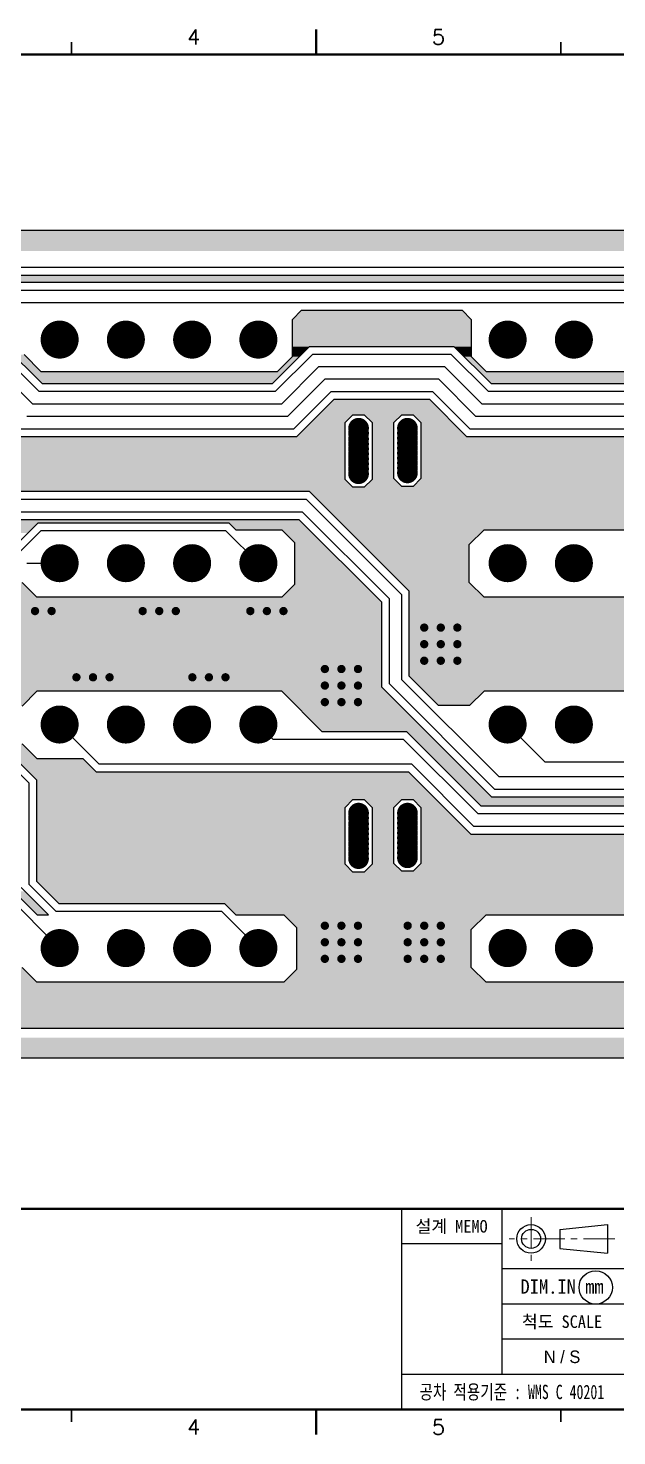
# Model space of a CAD drawing. Extents: x 295 to 953, y 10 to 290.
# Drawn here: x 629.6 to 746.9, y 9.8 to 290.2 of the extents above; entities that cross this region are included whole.
import ezdxf
from ezdxf.enums import TextEntityAlignment as Align

# ---------------------------------------------------------------- set-up
doc = ezdxf.new("R2010")
doc.units = 0
doc.header["$LTSCALE"] = 5
doc.header["$MEASUREMENT"] = 0
doc.linetypes.add('CENTER', pattern=[2, 1.25, -0.25, 0.25, -0.25])
doc.layers.get('0').update_dxf_attribs({"linetype": 'CONTINUOUS', "lineweight": 25})
doc.layers.add('2', color=2, linetype='CENTER', lineweight=13)
for name, color, linetype in [('L4-BOTTOM_GBR', 7, 'CONTINUOUS'), ('SHEET', 3, 'CONTINUOUS'), ('문자', 4, 'CONTINUOUS'), ('테두리', 3, 'CONTINUOUS')]:
    doc.layers.add(name, color=color, linetype=linetype)
doc.styles.get("Standard").update_dxf_attribs({"font": 'simplex.shx'})
doc.styles.add('굴림', font='')
doc.styles.add('굴림체', font='')
doc.styles.get('굴림').set_extended_font_data('Gulim')
doc.styles.get('굴림체').set_extended_font_data('GulimChe')

# ---------------------------------------------------------------- blocks, each defined once
blk = doc.blocks.new('C')
at = {"layer": '2'}
for p, q in [((252.83, 53.35), (252.83, 44.65)), ((269.53, 49), (248.48, 49))]:
    blk.add_line(p, q, dxfattribs=at)
at = {"layer": 'SHEET'}
for p, q in [((227, 55), (227, 15)), ((247, 55), (247, 22)), ((247, 48), (227, 48)), ((333, 43), (247, 43)), ((333, 36), (247, 36)), ((311, 29), (247, 29)), ((311, 22), (227, 22))]:
    blk.add_line(p, q, dxfattribs=at)
at = {"layer": 'SHEET', "color": 4}
for p, q in [((258.53, 50.9), (268.03, 51.85)), ((258.53, 50.9), (258.53, 47.1)), ((268.03, 51.85), (268.03, 46.15)), ((258.53, 47.1), (268.03, 46.15))]:
    blk.add_line(p, q, dxfattribs=at)
for radius in [2.85, 1.9]:
    blk.add_circle((252.83, 49), radius, dxfattribs=at)
at = {"layer": 'SHEET'}
blk.add_circle((265.7, 39.32), 3.32, dxfattribs=at)
at = {"layer": '테두리'}
for points, const_width in [([(210, 290), (210, 285)], 0.5), ([(161.25, 287.5), (161.25, 285)], 0.3), ([(258.75, 287.5), (258.75, 285)], 0.3), ([(15, 285), (15, 15), (405, 15), (405, 285), (15, 285)], 0.5), ([(15, 55), (405, 55)], 0.5), ([(161.25, 12.5), (161.25, 15)], 0.3), ([(210, 10), (210, 15)], 0.5), ([(258.75, 12.5), (258.75, 15)], 0.3)]:
    blk.add_lwpolyline(points, dxfattribs=dict(at, const_width=const_width))
at = {"layer": '문자'}
for s, p in [('4', (185.62, 288.5)), ('5', (234.38, 288.5)), ('4', (185.62, 11.5)), ('5', (234.38, 11.5))]:
    blk.add_text(s, height=3, dxfattribs=at).set_placement(p, align=Align.MIDDLE)
at = {"layer": '문자', "style": '굴림체'}
for s, height, p in [('설계 MEMO', 2.5, (237, 51.5)), ('DIM.IN mm', 2.85, (259, 39.5)), ('척도 SCALE', 2.5, (259, 32.5))]:
    blk.add_text(s, height=height, dxfattribs=at).set_placement(p, align=Align.MIDDLE_CENTER)
at = {"layer": '문자', "style": '굴림체', "width": 0.75}
blk.add_text('공차 적용기준 : WMS C 40201', height=2.85, dxfattribs=at).set_placement((249, 18.5), align=Align.MIDDLE_CENTER)

msp = doc.modelspace()

# ---------------------------------------------------------------- linework, layer by layer
for points, const_width in [([(637.76, 228.19, -1), (633.97, 228.19, -1)], 3.79), ([(650.96, 228.19, -1), (647.17, 228.19, -1)], 3.79), ([(664.16, 228.19, -1), (660.37, 228.19, -1)], 3.79), ([(677.36, 228.19, -1), (673.57, 228.19, -1)], 3.79), ([(727.03, 228.19, -1), (723.24, 228.19, -1)], 3.79), ([(740.23, 228.19, -1), (736.44, 228.19, -1)], 3.79), ([(696.46, 210.53, -1), (694.4, 210.53, -1)], 2.06), ([(696.46, 209.54, -1), (694.4, 209.54, -1)], 2.06), ([(696.46, 208.39, -1), (694.4, 208.39, -1)], 2.06), ([(706.2, 210.53, -1), (704.14, 210.53, -1)], 2.06), ([(706.2, 209.54, -1), (704.14, 209.54, -1)], 2.06), ([(706.2, 208.55, -1), (704.14, 208.55, -1)], 2.06), ([(696.46, 207.4, -1), (694.4, 207.4, -1)], 2.06), ([(696.46, 206.41, -1), (694.4, 206.41, -1)], 2.06), ([(706.2, 207.56, -1), (704.14, 207.56, -1)], 2.06), ([(706.2, 206.57, -1), (704.14, 206.57, -1)], 2.06), ([(706.2, 205.58, -1), (704.14, 205.58, -1)], 2.06), ([(696.46, 205.42, -1), (694.4, 205.42, -1)], 2.06), ([(696.46, 204.43, -1), (694.4, 204.43, -1)], 2.06), ([(696.46, 203.44, -1), (694.4, 203.44, -1)], 2.06), ([(706.2, 204.59, -1), (704.14, 204.59, -1)], 2.06), ([(706.2, 203.6, -1), (704.14, 203.6, -1)], 2.06), ([(696.46, 202.45, -1), (694.4, 202.45, -1)], 2.06), ([(696.46, 201.46, -1), (694.4, 201.46, -1)], 2.06), ([(706.2, 202.61, -1), (704.14, 202.61, -1)], 2.06), ([(706.2, 201.62, -1), (704.14, 201.62, -1)], 2.06), ([(637.76, 183.64, -1), (633.97, 183.64, -1)], 3.79), ([(650.96, 183.64, -1), (647.17, 183.64, -1)], 3.79), ([(664.16, 183.64, -1), (660.37, 183.64, -1)], 3.79), ([(677.36, 183.64, -1), (673.57, 183.64, -1)], 3.79), ([(727.03, 183.64, -1), (723.24, 183.64, -1)], 3.79), ([(740.23, 183.64, -1), (736.44, 183.64, -1)], 3.79), ([(631.38, 174.1, -1), (630.55, 174.1, -1)], 0.825), ([(634.68, 174.1, -1), (633.85, 174.1, -1)], 0.825), ([(652.83, 174.1, -1), (652, 174.1, -1)], 0.825), ([(656.13, 174.1, -1), (655.3, 174.1, -1)], 0.825), ([(659.43, 174.1, -1), (658.6, 174.1, -1)], 0.825), ([(674.28, 174.1, -1), (673.45, 174.1, -1)], 0.825), ([(677.58, 174.1, -1), (676.75, 174.1, -1)], 0.825), ([(680.88, 174.1, -1), (680.05, 174.1, -1)], 0.825), ([(708.93, 170.8, -1), (708.1, 170.8, -1)], 0.825), ([(712.23, 170.8, -1), (711.4, 170.8, -1)], 0.825), ([(715.53, 170.8, -1), (714.7, 170.8, -1)], 0.825), ([(708.93, 167.5, -1), (708.1, 167.5, -1)], 0.825), ([(712.23, 167.5, -1), (711.4, 167.5, -1)], 0.825), ([(715.53, 167.5, -1), (714.7, 167.5, -1)], 0.825), ([(689.13, 162.55, -1), (688.3, 162.55, -1)], 0.825), ([(692.43, 162.55, -1), (691.6, 162.55, -1)], 0.825), ([(695.73, 162.55, -1), (694.9, 162.55, -1)], 0.825), ([(708.93, 164.2, -1), (708.1, 164.2, -1)], 0.825), ([(712.23, 164.2, -1), (711.4, 164.2, -1)], 0.825), ([(715.53, 164.2, -1), (714.7, 164.2, -1)], 0.825), ([(639.63, 160.9, -1), (638.8, 160.9, -1)], 0.825), ([(642.93, 160.9, -1), (642.1, 160.9, -1)], 0.825), ([(646.23, 160.9, -1), (645.4, 160.9, -1)], 0.825), ([(662.73, 160.9, -1), (661.9, 160.9, -1)], 0.825), ([(666.03, 160.9, -1), (665.2, 160.9, -1)], 0.825), ([(669.33, 160.9, -1), (668.5, 160.9, -1)], 0.825), ([(689.13, 159.25, -1), (688.3, 159.25, -1)], 0.825), ([(692.43, 159.25, -1), (691.6, 159.25, -1)], 0.825), ([(695.73, 159.25, -1), (694.9, 159.25, -1)], 0.825), ([(637.76, 151.49, -1), (633.97, 151.49, -1)], 3.79), ([(650.96, 151.49, -1), (647.17, 151.49, -1)], 3.79), ([(664.16, 151.49, -1), (660.37, 151.49, -1)], 3.79), ([(677.36, 151.49, -1), (673.57, 151.49, -1)], 3.79), ([(689.13, 155.95, -1), (688.3, 155.95, -1)], 0.825), ([(692.43, 155.95, -1), (691.6, 155.95, -1)], 0.825), ([(695.73, 155.95, -1), (694.9, 155.95, -1)], 0.825), ([(727.03, 151.49, -1), (723.24, 151.49, -1)], 3.79), ([(740.23, 151.49, -1), (736.44, 151.49, -1)], 3.79), ([(696.46, 133.84, -1), (694.4, 133.84, -1)], 2.06), ([(696.46, 132.85, -1), (694.4, 132.85, -1)], 2.06), ([(706.2, 133.84, -1), (704.14, 133.84, -1)], 2.06), ([(706.2, 132.85, -1), (704.14, 132.85, -1)], 2.06), ([(696.46, 131.69, -1), (694.4, 131.69, -1)], 2.06), ([(696.46, 130.7, -1), (694.4, 130.7, -1)], 2.06), ([(706.2, 131.86, -1), (704.14, 131.86, -1)], 2.06), ([(706.2, 130.87, -1), (704.14, 130.87, -1)], 2.06), ([(706.2, 129.88, -1), (704.14, 129.88, -1)], 2.06), ([(696.46, 129.71, -1), (694.4, 129.71, -1)], 2.06), ([(696.46, 128.72, -1), (694.4, 128.72, -1)], 2.06), ([(696.46, 127.73, -1), (694.4, 127.73, -1)], 2.06), ([(706.2, 128.89, -1), (704.14, 128.89, -1)], 2.06), ([(706.2, 127.9, -1), (704.14, 127.9, -1)], 2.06), ([(696.46, 126.74, -1), (694.4, 126.74, -1)], 2.06), ([(696.46, 125.75, -1), (694.4, 125.75, -1)], 2.06), ([(696.46, 124.76, -1), (694.4, 124.76, -1)], 2.06), ([(706.2, 126.91, -1), (704.14, 126.91, -1)], 2.06), ([(706.2, 125.92, -1), (704.14, 125.92, -1)], 2.06), ([(706.2, 124.93, -1), (704.14, 124.93, -1)], 2.06), ([(689.13, 111.4, -1), (688.3, 111.4, -1)], 0.825), ([(692.43, 111.4, -1), (691.6, 111.4, -1)], 0.825), ([(695.73, 111.4, -1), (694.9, 111.4, -1)], 0.825), ([(705.63, 111.4, -1), (704.8, 111.4, -1)], 0.825), ([(708.93, 111.4, -1), (708.1, 111.4, -1)], 0.825), ([(712.23, 111.4, -1), (711.4, 111.4, -1)], 0.825), ([(637.76, 106.94, -1), (633.97, 106.94, -1)], 3.79), ([(650.96, 106.94, -1), (647.17, 106.94, -1)], 3.79), ([(664.16, 106.94, -1), (660.37, 106.94, -1)], 3.79), ([(677.36, 106.94, -1), (673.57, 106.94, -1)], 3.79), ([(727.03, 106.94, -1), (723.24, 106.94, -1)], 3.79), ([(740.23, 106.94, -1), (736.44, 106.94, -1)], 3.79), ([(689.13, 108.1, -1), (688.3, 108.1, -1)], 0.825), ([(692.43, 108.1, -1), (691.6, 108.1, -1)], 0.825), ([(695.73, 108.1, -1), (694.9, 108.1, -1)], 0.825), ([(705.63, 108.1, -1), (704.8, 108.1, -1)], 0.825), ([(708.93, 108.1, -1), (708.1, 108.1, -1)], 0.825), ([(712.23, 108.1, -1), (711.4, 108.1, -1)], 0.825), ([(689.13, 104.8, -1), (688.3, 104.8, -1)], 0.825), ([(692.43, 104.8, -1), (691.6, 104.8, -1)], 0.825), ([(695.73, 104.8, -1), (694.9, 104.8, -1)], 0.825), ([(705.63, 104.8, -1), (704.8, 104.8, -1)], 0.825), ([(708.93, 104.8, -1), (708.1, 104.8, -1)], 0.825), ([(712.23, 104.8, -1), (711.4, 104.8, -1)], 0.825)]:
    msp.add_lwpolyline(points, format="xyb", close=True, dxfattribs=dict(const_width=const_width))
at = {"layer": 'L4-BOTTOM_GBR'}
for p, q in [((508.87, 250), (868.57, 250)), ((841.34, 242.57), (526.19, 242.57)), ((526.82, 241.05), (840.71, 241.05)), ((831.04, 239.56), (611.77, 239.56)), ((612.4, 238.04), (830.41, 238.04)), ((613.64, 235.56), (813.71, 235.56)), ((682.24, 232.21), (684.07, 234.04)), ((684.07, 234.04), (716.06, 234.04)), ((716.06, 234.04), (717.88, 232.21)), ((682.24, 224.79), (682.24, 232.21)), ((717.88, 232.21), (717.88, 224.79)), ((624.37, 225.25), (631.79, 217.82)), ((632.42, 219.35), (625, 226.78)), ((628.78, 225.2), (632.15, 221.83)), ((685.61, 226.78), (678.19, 219.35)), ((678.82, 217.82), (686.24, 225.25)), ((679.28, 221.83), (682.24, 224.79)), ((714.51, 226.78), (685.61, 226.78)), ((713.88, 225.25), (686.24, 225.25)), ((713.88, 225.25), (721.3, 217.82)), ((721.94, 219.35), (714.51, 226.78)), ((717.88, 224.79), (720.84, 221.83)), ((623.13, 222.78), (630.55, 215.35)), ((632.15, 221.83), (679.28, 221.83)), ((680.05, 215.35), (687.48, 222.78)), ((712.64, 222.78), (687.48, 222.78)), ((712.64, 222.78), (720.07, 215.35)), ((720.84, 221.83), (768.38, 221.83)), ((678.19, 219.35), (632.42, 219.35)), ((681.29, 212.88), (688.72, 220.3)), ((711.4, 220.3), (688.72, 220.3)), ((711.4, 220.3), (718.83, 212.88)), ((768.94, 219.35), (721.94, 219.35)), ((678.82, 217.82), (631.79, 217.82)), ((689.95, 217.82), (682.53, 210.4)), ((683.16, 208.87), (690.59, 216.3)), ((689.95, 217.82), (710.17, 217.82)), ((690.59, 216.3), (709.54, 216.3)), ((709.54, 216.3), (716.96, 208.87)), ((717.59, 210.4), (710.17, 217.82)), ((769.57, 217.82), (721.3, 217.82)), ((680.05, 215.35), (630.55, 215.35)), ((692.75, 211.64), (694.32, 213.21)), ((694.32, 213.21), (696.54, 213.21)), ((696.54, 213.21), (698.11, 211.64)), ((702.49, 211.64), (704.06, 213.21)), ((704.06, 213.21), (706.28, 213.21)), ((706.28, 213.21), (707.85, 211.64)), ((770.8, 215.35), (720.07, 215.35)), ((628.08, 210.4), (682.53, 210.4)), ((681.29, 212.88), (629.32, 212.88)), ((692.75, 200.34), (692.75, 211.64)), ((698.11, 211.64), (698.11, 200.34)), ((702.49, 200.51), (702.49, 211.64)), ((707.85, 211.64), (707.85, 200.51)), ((717.59, 210.4), (773.28, 210.4)), ((772.04, 212.88), (718.83, 212.88)), ((627.45, 208.87), (683.16, 208.87)), ((716.96, 208.87), (773.91, 208.87)), ((694.32, 198.77), (692.75, 200.34)), ((698.11, 200.34), (696.54, 198.77)), ((704.06, 198.94), (702.49, 200.51)), ((707.85, 200.51), (706.28, 198.94)), ((685.64, 197.9), (624.97, 197.9)), ((625.6, 196.38), (685, 196.38)), ((703.98, 177.4), (685, 196.38)), ((705.51, 178.03), (685.64, 197.9)), ((696.54, 198.77), (694.32, 198.77)), ((706.28, 198.94), (704.06, 198.94)), ((626.84, 193.9), (684.18, 193.9)), ((701.5, 176.57), (684.18, 193.9)), ((619.61, 179.75), (631.57, 191.71)), ((627.47, 192.37), (683.55, 192.37)), ((631.57, 191.71), (669.55, 191.71)), ((669.55, 191.71), (670.95, 190.31)), ((683.55, 192.37), (699.98, 175.94)), ((632.2, 190.18), (620.24, 178.22)), ((632.2, 190.18), (668.92, 190.18)), ((675.46, 183.64), (668.92, 190.18)), ((670.95, 190.31), (680.11, 190.31)), ((680.11, 190.31), (682.65, 187.76)), ((717.47, 187.35), (720.43, 190.31)), ((720.43, 190.31), (769.21, 190.31)), ((682.65, 187.76), (682.65, 179.41)), ((717.47, 179.82), (717.47, 187.35)), ((629.32, 183.64), (635.86, 183.64)), ((631.33, 176.86), (628.37, 179.82)), ((720.43, 176.86), (717.47, 179.82)), ((680.11, 176.86), (631.33, 176.86)), ((682.65, 179.41), (680.11, 176.86)), ((703.98, 177.4), (703.98, 160.49)), ((705.51, 161.12), (705.51, 178.03)), ((769.21, 176.86), (720.43, 176.86)), ((699.98, 175.94), (699.98, 159.03)), ((701.5, 176.57), (701.5, 159.66)), ((723.37, 141.1), (703.98, 160.49)), ((711.38, 155.25), (705.51, 161.12)), ((613.45, 158.3), (631.26, 140.49)), ((631.33, 158.14), (628.37, 155.18)), ((680.11, 158.14), (631.33, 158.14)), ((688.19, 150.05), (680.11, 158.14)), ((699.98, 159.03), (721.91, 137.1)), ((722.54, 138.62), (701.5, 159.66)), ((720.43, 158.14), (717.54, 155.25)), ((769.21, 158.14), (720.43, 158.14)), ((629.73, 139.86), (612.82, 156.78)), ((717.54, 155.25), (711.38, 155.25)), ((635.86, 151.49), (643.75, 143.6)), ((675.46, 151.49), (678.43, 148.53)), ((725.13, 151.49), (732.64, 143.99)), ((705.02, 150.05), (688.19, 150.05)), ((719.87, 135.2), (705.02, 150.05)), ((628.37, 147.65), (631.33, 144.69)), ((704.39, 148.53), (678.43, 148.53)), ((704.39, 148.53), (719.24, 133.68)), ((631.33, 144.69), (640.51, 144.69)), ((640.51, 144.69), (643.12, 142.07)), ((706.02, 143.6), (643.75, 143.6)), ((706.02, 143.6), (718.42, 131.2)), ((767.5, 143.99), (732.64, 143.99)), ((631.26, 140.49), (631.26, 120.28)), ((643.12, 142.07), (705.39, 142.07)), ((705.39, 142.07), (717.79, 129.67)), ((723.37, 141.1), (768.74, 141.1)), ((629.73, 139.86), (629.73, 119.65)), ((722.54, 138.62), (769.57, 138.62)), ((692.75, 134.95), (694.32, 136.52)), ((692.75, 123.65), (692.75, 134.95)), ((694.32, 136.52), (696.54, 136.52)), ((696.54, 136.52), (698.11, 134.95)), ((698.11, 134.95), (698.11, 123.65)), ((702.49, 134.95), (704.06, 136.52)), ((702.49, 123.81), (702.49, 134.95)), ((704.06, 136.52), (706.28, 136.52)), ((706.28, 136.52), (707.85, 134.95)), ((707.85, 134.95), (707.85, 123.81)), ((769.46, 135.2), (719.87, 135.2)), ((721.91, 137.1), (770.2, 137.1)), ((770.1, 133.68), (719.24, 133.68)), ((717.79, 129.67), (771.55, 129.67)), ((770.92, 131.2), (718.42, 131.2)), ((694.32, 122.08), (692.75, 123.65)), ((698.11, 123.65), (696.54, 122.08)), ((704.06, 122.24), (702.49, 123.81)), ((707.85, 123.81), (706.28, 122.24)), ((696.54, 122.08), (694.32, 122.08)), ((706.28, 122.24), (704.06, 122.24)), ((626.72, 118.24), (631.38, 113.59)), ((633.64, 113.59), (628.2, 119.02)), ((635.09, 114.29), (629.73, 119.65)), ((631.26, 120.28), (635.72, 115.81)), ((635.86, 106.94), (625.19, 117.61)), ((635.72, 115.81), (668.75, 115.81)), ((668.75, 115.81), (670.98, 113.59)), ((631.38, 113.59), (633.64, 113.59)), ((635.09, 114.29), (668.12, 114.29)), ((675.46, 106.94), (668.12, 114.29)), ((670.98, 113.59), (680.52, 113.59)), ((680.52, 113.59), (683.07, 111.04)), ((717.88, 110.63), (720.84, 113.59)), ((720.84, 113.59), (769.62, 113.59)), ((683.07, 111.04), (683.07, 102.69)), ((717.88, 103.1), (717.88, 110.63)), ((631.33, 100.14), (628.37, 103.1)), ((683.07, 102.69), (680.52, 100.14)), ((720.84, 100.14), (717.88, 103.1)), ((680.52, 100.14), (631.33, 100.14)), ((769.62, 100.14), (720.84, 100.14)), ((853.67, 90.9), (517.99, 90.9)), ((868.57, 85), (508.87, 85))]:
    msp.add_line(p, q, dxfattribs=at)
for points in [[(868.4, 246.62), (868.4, 249.83), (505.73, 246.62), (508.95, 249.83)], [(868.4, 249.83), (868.4, 249.83), (508.95, 249.83), (868.4, 249.83)], [(868.4, 245.87), (868.4, 246.62), (505.73, 245.87), (505.73, 246.62)], [(868.4, 245.87), (868.4, 245.87), (856.19, 245.87), (505.73, 245.87)], [(842.2, 239.56), (840.71, 241.05), (525.34, 239.56), (526.82, 241.05)], [(840.71, 241.05), (840.71, 241.05), (592.25, 241.05), (840.71, 241.05)], [(842.2, 239.56), (842.2, 239.56), (831.04, 239.56), (611.77, 239.56)], [(717.88, 232.21), (716.06, 234.04), (682.24, 232.21), (684.07, 234.04)], [(716.06, 234.04), (716.06, 234.04), (684.07, 234.04), (716.06, 234.04)], [(717.88, 226.78), (717.88, 232.21), (682.24, 226.78), (682.24, 232.21)], [(632.15, 221.83), (628.78, 225.2), (629.95, 221.83), (626.58, 225.2)], [(680.66, 221.83), (683.62, 224.79), (679.28, 221.83), (682.24, 224.79)], [(683.62, 224.79), (685.61, 226.78), (682.24, 224.79), (682.24, 226.78)], [(717.88, 226.78), (717.88, 226.78), (714.51, 226.78), (685.61, 226.78)], [(717.88, 224.79), (717.88, 226.78), (716.5, 224.79), (714.51, 226.78)], [(720.84, 221.83), (717.88, 224.79), (719.46, 221.83), (716.5, 224.79)], [(678.19, 219.35), (680.66, 221.83), (632.42, 219.35), (629.95, 221.83)], [(768.94, 219.35), (771.41, 221.83), (721.94, 219.35), (719.46, 221.83)], [(712.62, 213.21), (709.54, 216.3), (687.5, 213.21), (690.59, 216.3)], [(709.54, 216.3), (709.54, 216.3), (704.06, 216.3), (709.54, 216.3)], [(692.75, 211.64), (694.32, 213.21), (685.93, 211.64), (687.5, 213.21)], [(704.06, 213.21), (704.06, 213.21), (696.54, 213.21), (694.32, 213.21)], [(702.49, 211.64), (704.06, 213.21), (698.11, 211.64), (696.54, 213.21)], [(712.62, 213.21), (712.62, 213.21), (706.28, 213.21), (704.06, 213.21)], [(714.19, 211.64), (712.62, 213.21), (707.85, 211.64), (706.28, 213.21)], [(692.75, 208.87), (692.75, 211.64), (683.16, 208.87), (685.93, 211.64)], [(702.49, 200.51), (702.49, 211.64), (698.11, 200.51), (698.11, 211.64)], [(716.96, 208.87), (714.19, 211.64), (707.85, 208.87), (707.85, 211.64)], [(692.75, 200.51), (692.75, 208.87), (618.58, 200.51), (618.58, 208.87)], [(782.02, 200.51), (782.02, 208.87), (707.85, 200.51), (707.85, 208.87)], [(782.02, 208.87), (782.02, 208.87), (720.43, 208.87), (773.91, 208.87)], [(694.15, 198.94), (692.75, 200.34), (617.01, 198.94), (618.42, 200.34)], [(692.75, 200.34), (692.75, 200.51), (618.42, 200.34), (618.58, 200.51)], [(704.06, 198.94), (702.65, 200.34), (696.7, 198.94), (698.11, 200.34)], [(702.65, 200.34), (702.49, 200.51), (698.11, 200.34), (698.11, 200.51)], [(783.42, 198.94), (782.02, 200.34), (706.28, 198.94), (707.68, 200.34)], [(782.02, 200.34), (782.02, 200.51), (707.68, 200.34), (707.85, 200.51)], [(694.32, 198.77), (694.15, 198.94), (601.44, 198.77), (601.27, 198.94)], [(817.03, 197.9), (816.16, 198.77), (602.31, 197.9), (601.44, 198.77)], [(817.03, 197.9), (817.03, 197.9), (685.64, 197.9), (624.97, 197.9)], [(824.62, 190.31), (817.03, 197.9), (693.23, 190.31), (685.64, 197.9)], [(783.59, 198.77), (783.42, 198.94), (696.54, 198.77), (696.7, 198.94)], [(630.17, 190.31), (631.57, 191.71), (625.41, 190.31), (626.81, 191.71)], [(684.21, 191.71), (683.55, 192.37), (626.81, 191.71), (627.47, 192.37)], [(683.55, 192.37), (683.55, 192.37), (631.57, 192.37), (683.55, 192.37)], [(684.21, 191.71), (684.21, 191.71), (669.55, 191.71), (631.57, 191.71)], [(685.61, 190.31), (684.21, 191.71), (670.95, 190.31), (669.55, 191.71)], [(629.51, 189.65), (630.17, 190.31), (602.72, 189.65), (602.06, 190.31)], [(685.61, 190.31), (685.61, 190.31), (680.11, 190.31), (670.95, 190.31)], [(688.16, 187.76), (685.61, 190.31), (682.65, 187.76), (680.11, 190.31)], [(717.47, 187.35), (720.43, 190.31), (696.19, 187.35), (693.23, 190.31)], [(824.62, 190.31), (824.62, 190.31), (769.21, 190.31), (720.43, 190.31)], [(696.51, 179.41), (688.16, 187.76), (682.65, 179.41), (682.65, 187.76)], [(717.47, 179.82), (717.47, 187.35), (703.71, 179.82), (696.19, 187.35)], [(631.33, 176.86), (628.37, 179.82), (624.7, 176.86), (627.66, 179.82)], [(719.26, 178.03), (717.47, 179.82), (705.51, 178.03), (703.71, 179.82)], [(699.98, 175.94), (699.06, 176.86), (623.78, 175.94), (624.7, 176.86)], [(699.06, 176.86), (696.51, 179.41), (680.11, 176.86), (682.65, 179.41)], [(720.43, 176.86), (719.26, 178.03), (705.51, 176.86), (705.51, 178.03)], [(848.92, 176.5), (849.28, 176.86), (705.51, 176.5), (705.51, 176.86)], [(699.98, 171.75), (699.98, 175.94), (619.59, 171.75), (623.78, 175.94)], [(848.92, 174.96), (848.92, 176.5), (705.51, 174.96), (705.51, 176.5)], [(849.43, 174.45), (848.92, 174.96), (705.51, 174.45), (705.51, 174.96)], [(844.72, 173.36), (845.81, 174.45), (705.51, 173.36), (705.51, 174.45)], [(699.98, 171.32), (699.98, 171.75), (567.76, 171.32), (568.19, 171.75)], [(699.98, 171.75), (699.98, 171.75), (568.19, 171.75), (619.59, 171.75)], [(699.98, 171.32), (699.98, 171.32), (577.09, 171.32), (575.55, 171.32)], [(699.98, 170.23), (699.98, 171.32), (578.18, 170.23), (577.09, 171.32)], [(844.72, 172.89), (844.72, 173.36), (705.51, 172.89), (705.51, 173.36)], [(843.75, 171.92), (844.72, 172.89), (705.51, 171.92), (705.51, 172.89)], [(772.2, 161.12), (783, 171.92), (705.51, 161.12), (705.51, 171.92)], [(699.98, 168.36), (699.98, 168.69), (577.85, 168.36), (578.18, 168.69)], [(699.98, 166.55), (699.98, 168.36), (577.85, 166.55), (577.85, 168.36)], [(699.98, 168.69), (699.98, 170.23), (578.18, 168.69), (578.18, 170.23)], [(699.98, 166.55), (699.98, 166.55), (604.51, 166.55), (577.85, 166.55)], [(699.98, 161.53), (699.98, 166.55), (609.53, 161.53), (604.51, 166.55)], [(699.98, 159.37), (699.98, 160.27), (608.63, 159.37), (609.53, 160.27)], [(699.98, 160.27), (699.98, 161.53), (609.53, 160.27), (609.53, 161.53)], [(769.22, 158.14), (772.2, 161.12), (708.49, 158.14), (705.51, 161.12)], [(700.71, 158.3), (700.28, 158.73), (568.19, 158.3), (567.76, 158.73)], [(700.71, 158.3), (700.71, 158.3), (613.45, 158.3), (568.19, 158.3)], [(700.28, 158.73), (699.98, 159.03), (577.09, 158.73), (577.39, 159.03)], [(699.98, 159.03), (699.98, 159.37), (577.39, 159.03), (577.73, 159.37)], [(700.87, 158.14), (700.71, 158.3), (613.61, 158.14), (613.45, 158.3)], [(628.37, 155.18), (631.33, 158.14), (616.57, 155.18), (613.61, 158.14)], [(700.87, 158.14), (700.87, 158.14), (680.11, 158.14), (631.33, 158.14)], [(708.96, 150.05), (700.87, 158.14), (688.19, 150.05), (680.11, 158.14)], [(717.54, 155.25), (720.43, 158.14), (711.38, 155.25), (708.49, 158.14)], [(769.22, 158.14), (769.22, 158.14), (769.21, 158.14), (720.43, 158.14)], [(708.96, 150.05), (708.96, 150.05), (705.02, 150.05), (688.19, 150.05)], [(721.91, 137.1), (708.96, 150.05), (717.98, 137.1), (705.02, 150.05)], [(631.33, 144.69), (628.37, 147.65), (627.06, 144.69), (624.1, 147.65)], [(643.12, 142.07), (640.51, 144.69), (629.68, 142.07), (627.06, 144.69)], [(706.96, 140.49), (705.39, 142.07), (631.26, 140.49), (629.68, 142.07)], [(710.94, 136.52), (706.96, 140.49), (631.26, 136.52), (631.26, 140.49)], [(705.39, 142.07), (705.39, 142.07), (704.06, 142.07), (705.39, 142.07)], [(692.75, 134.95), (694.32, 136.52), (631.26, 134.95), (631.26, 136.52)], [(692.75, 123.65), (692.75, 134.95), (631.26, 123.65), (631.26, 134.95)], [(704.06, 136.52), (704.06, 136.52), (696.54, 136.52), (694.32, 136.52)], [(702.49, 134.95), (704.06, 136.52), (698.11, 134.95), (696.54, 136.52)], [(702.49, 123.81), (702.49, 134.95), (698.11, 123.81), (698.11, 134.95)], [(710.94, 136.52), (710.94, 136.52), (706.28, 136.52), (704.06, 136.52)], [(712.51, 134.95), (710.94, 136.52), (707.85, 134.95), (706.28, 136.52)], [(717.79, 129.67), (712.51, 134.95), (707.85, 129.67), (707.85, 134.95)], [(769.46, 135.2), (771.36, 137.1), (719.87, 135.2), (717.98, 137.1)], [(782.02, 123.81), (782.02, 129.67), (707.85, 123.81), (707.85, 129.67)], [(782.02, 129.67), (782.02, 129.67), (720.84, 129.67), (771.55, 129.67)], [(694.32, 122.08), (692.75, 123.65), (631.26, 122.08), (631.26, 123.65)], [(704.06, 122.24), (702.65, 123.65), (696.7, 122.24), (698.11, 123.65)], [(702.65, 123.65), (702.49, 123.81), (698.11, 123.65), (698.11, 123.81)], [(783.42, 122.24), (782.02, 123.65), (706.28, 122.24), (707.68, 123.65)], [(782.02, 123.65), (782.02, 123.81), (707.68, 123.65), (707.85, 123.81)], [(841.8, 120.77), (840.5, 122.08), (631.26, 120.77), (631.26, 122.08)], [(845.81, 120.44), (845.48, 120.77), (631.26, 120.44), (631.26, 120.77)], [(783.59, 122.08), (783.42, 122.24), (696.54, 122.08), (696.7, 122.24)], [(633.64, 113.59), (628.98, 118.24), (631.38, 113.59), (626.72, 118.24)], [(849.27, 120.28), (849.43, 120.44), (631.26, 120.28), (631.26, 120.44)], [(848.92, 119.92), (849.27, 120.28), (631.61, 119.92), (631.26, 120.28)], [(848.92, 118.39), (848.92, 119.92), (633.15, 118.39), (631.61, 119.92)], [(849.43, 117.87), (848.92, 118.39), (633.67, 117.87), (633.15, 118.39)], [(844.72, 116.78), (845.81, 117.87), (634.76, 116.78), (633.67, 117.87)], [(844.72, 115.81), (844.72, 116.78), (635.72, 115.81), (634.76, 116.78)], [(844.72, 115.81), (844.72, 115.81), (668.75, 115.81), (635.72, 115.81)], [(844.72, 115.24), (844.72, 115.81), (669.32, 115.24), (668.75, 115.81)], [(845.81, 114.16), (844.72, 115.24), (670.41, 114.16), (669.32, 115.24)], [(848.92, 113.64), (849.43, 114.16), (670.93, 113.64), (670.41, 114.16)], [(848.92, 113.59), (848.92, 113.64), (670.98, 113.59), (670.93, 113.64)], [(720.84, 113.59), (720.84, 113.59), (680.52, 113.59), (670.98, 113.59)], [(718.29, 111.04), (720.84, 113.59), (683.07, 111.04), (680.52, 113.59)], [(848.92, 113.59), (848.92, 113.59), (769.62, 113.59), (720.84, 113.59)], [(717.88, 110.63), (718.29, 111.04), (683.07, 110.63), (683.07, 111.04)], [(717.88, 103.1), (717.88, 110.63), (683.07, 103.1), (683.07, 110.63)], [(631.33, 100.14), (628.37, 103.1), (573.5, 100.14), (576.46, 103.1)], [(720.84, 100.14), (718.29, 102.69), (680.52, 100.14), (683.07, 102.69)], [(718.29, 102.69), (717.88, 103.1), (683.07, 102.69), (683.07, 103.1)], [(854.42, 96.6), (854.42, 99.15), (516.42, 96.6), (513.87, 99.15)], [(854.42, 99.15), (854.42, 100.14), (572.51, 99.15), (573.5, 100.14)], [(854.42, 92.48), (854.42, 96.6), (516.42, 92.48), (516.42, 96.6)], [(854.42, 91.65), (854.42, 92.48), (517.24, 91.65), (516.42, 92.48)], [(853.67, 90.9), (854.42, 91.65), (517.99, 90.9), (517.24, 91.65)], [(868.4, 88.38), (868.4, 89.12), (505.73, 88.38), (505.73, 89.12)], [(868.4, 89.12), (868.4, 89.12), (505.73, 89.12), (856.19, 89.12)], [(868.4, 85.17), (868.4, 88.38), (508.95, 85.17), (505.73, 88.38)]]:
    msp.add_solid(points, dxfattribs=at)

# ---------------------------------------------------------------- block references
msp.add_blockref('C', (476.98, 0))

# ---------------------------------------------------------------- texts
at = {"layer": '문자', "style": '굴림'}
msp.add_text('N / S', height=2.5, dxfattribs=at).set_placement((735.98, 25.5), align=Align.MIDDLE_CENTER)

doc.saveas('drawing.dxf')
